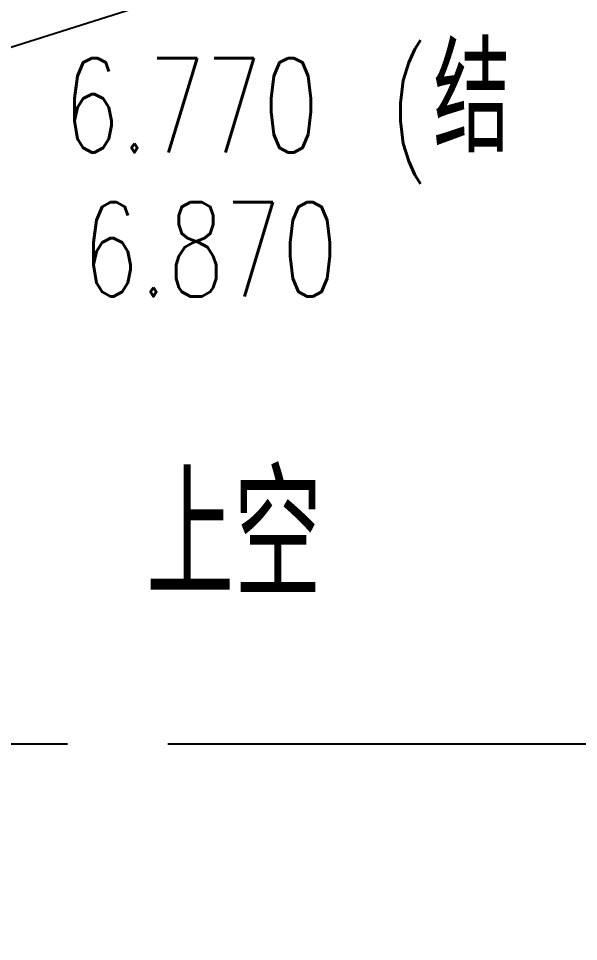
# Model space of a CAD drawing. Extents: x 296441 to 853063, y 459050 to 1117990.
# Drawn here: x 617539 to 619309, y 567502 to 570418 of the extents above; entities that cross this region are included whole.
import ezdxf

# ---------------------------------------------------------------- set-up
doc = ezdxf.new("R2010")
doc.units = 0
doc.header["$LTSCALE"] = 1000
doc.linetypes.add('14-GRID$0$CENTER2', pattern=[28.575, 19.05, -3.175, 3.175, -3.175])
for name, color, linetype in [('14-GRID$0$G-GRID', 9, '14-GRID$0$CENTER2'), ('D-TEXT-FL01-mi$0$A-ROOM-IDEN', 4, 'Continuous'), ('G-FL01$0$A-HOLE', 211, 'Continuous'), ('G-FL03$0$A-OVLK', 140, 'Continuous'), ('PUB_TEXT', 7, 'Continuous')]:
    doc.layers.add(name, color=color, linetype=linetype)
doc.styles.add('_TCH_DIM', font='SIMPLEX', dxfattribs={"bigfont": 'GBCBIG'})
doc.styles.get("Standard").update_dxf_attribs({"font": 'gbenor.shx', "bigfont": 'gbcbig.shx'})

# ---------------------------------------------------------------- blocks, each defined once
blk = doc.blocks.new('QWEFRF')
at = {"layer": 'D-TEXT-FL01-mi$0$A-ROOM-IDEN'}
blk.add_text('上空', height=385.82, dxfattribs=at).set_placement((767788.3, 409584.3))
at = {"layer": 'PUB_TEXT', "style": '_TCH_DIM'}
blk.add_text('结', height=337.6, dxfattribs=at).set_placement((768696.4, 410988.5))
at = {"layer": 'PUB_TEXT', "style": '_TCH_DIM', "width": 0.705882}
for s, p in [('(', (768556.4, 410988.5)), ('6.770', (767526.4, 410988.5)), ('6.870', (767586.4, 410533.5))]:
    blk.add_text(s, height=297.5, dxfattribs=at).set_placement(p)
blk = doc.blocks.new('G1三层')
at = {"layer": 'G-FL01$0$A-HOLE'}
blk.add_lwpolyline([(765867.5, 408143.3), (766665.2, 411102.3), (769826, 412101.8)], dxfattribs=at)
at = {"layer": 'G-FL03$0$A-OVLK', "extrusion": (8.34702e-21, 4.5439e-05, 1), "elevation": 0.1}
for points in [[(770405, 407562.8), (765287, 407562.8), (765287, 411380.8)], [(770354, 407613.8), (765338, 407613.8), (765338, 411329.8)], [(770236, 407731.8), (765456, 407731.8), (765456, 411211.8)]]:
    blk.add_lwpolyline(points, dxfattribs=at)

msp = doc.modelspace()

# ---------------------------------------------------------------- linework, layer by layer
at = {"layer": '14-GRID$0$G-GRID', "color": 8, "ltscale": 0.1}
msp.add_line((595151, 568127.2), (674432.5, 568127.2), dxfattribs=at)

# ---------------------------------------------------------------- block references
for name, p in [('QWEFRF', (-149846.1, 159006.8, 18.5)), ('G1三层', (-149847.6, 159005.4))]:
    msp.add_blockref(name, p)

doc.saveas('drawing.dxf')
